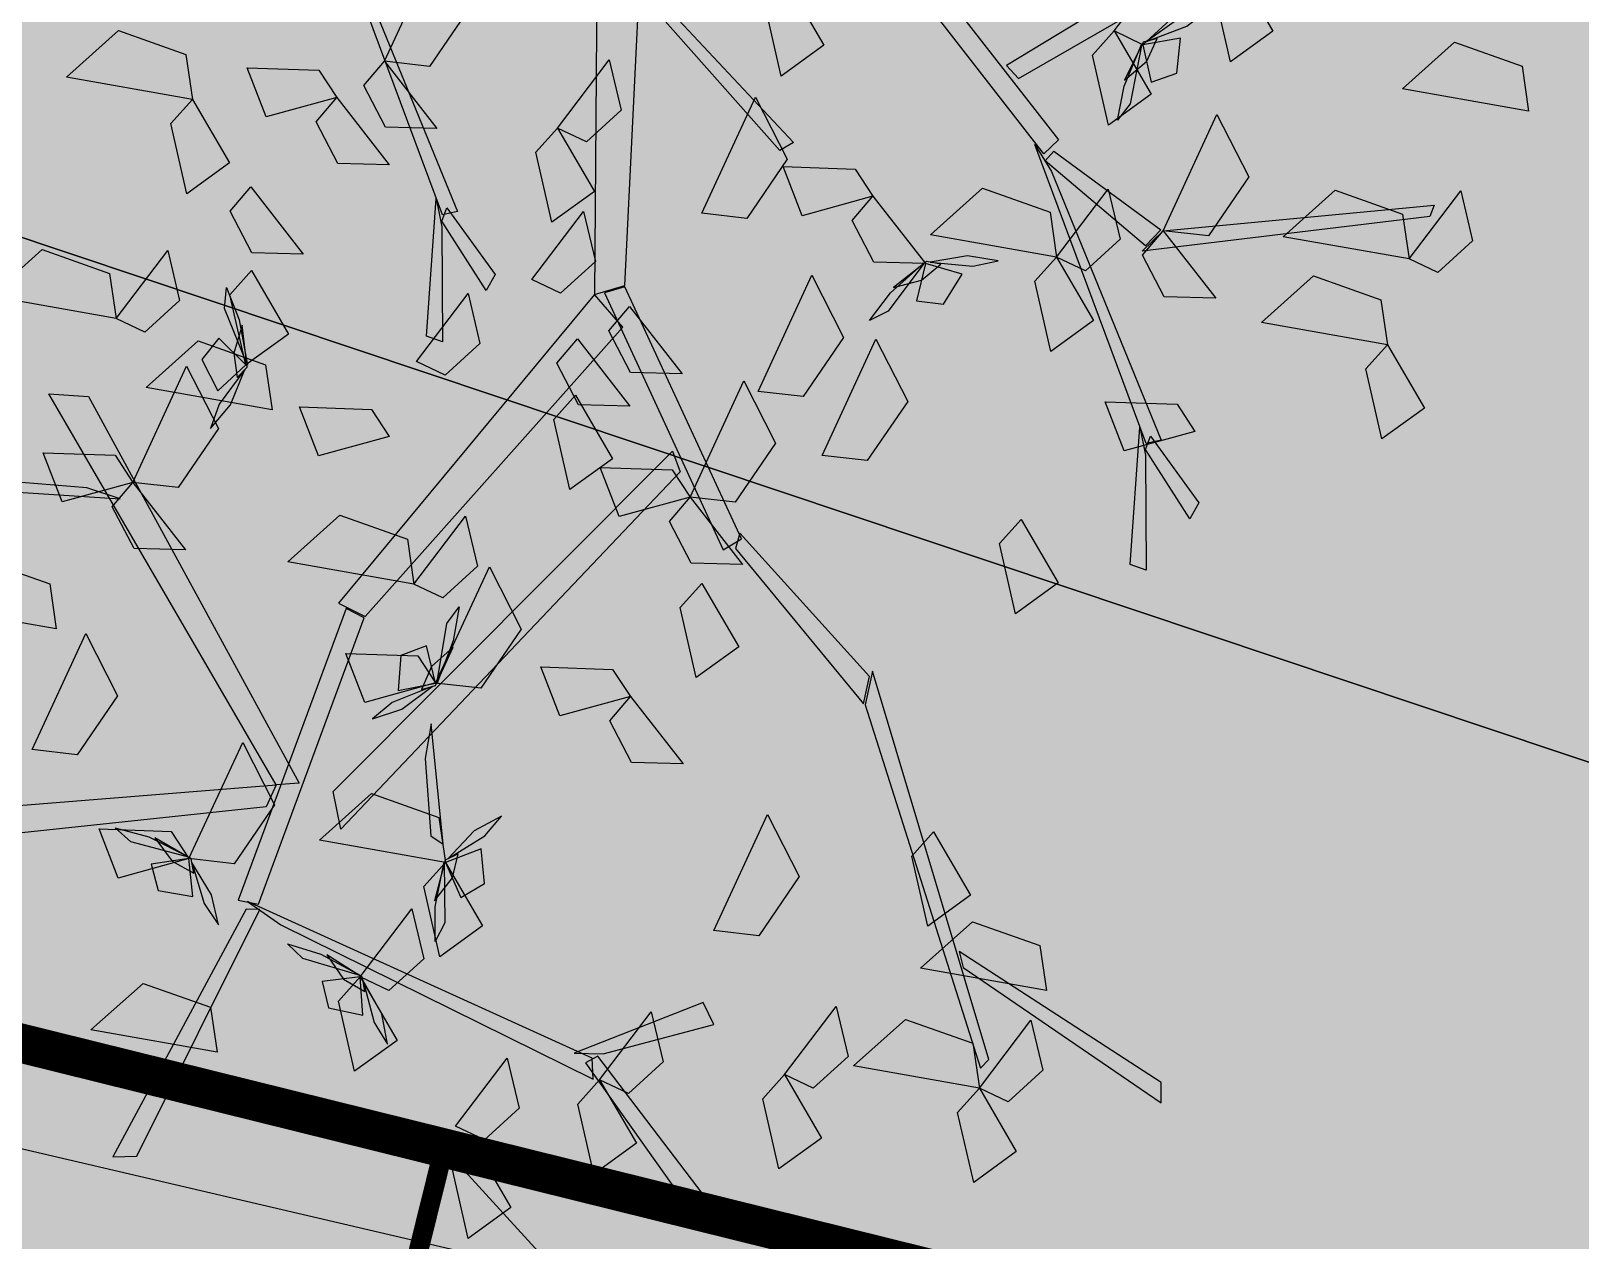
# Model space of a CAD drawing. Header units: metres. Extents: x 1851427 to 1852022, y 5183007 to 5183309.
# Drawn here: x 1851517.881 to 1851521.836, y 5183234.316 to 5183237.404 of the extents above; entities that cross this region are included whole.
import ezdxf

# ---------------------------------------------------------------- set-up
doc = ezdxf.new("R2010")
doc.units = ezdxf.units.M
doc.header["$LTSCALE"] = 2.5
for name, color, linetype in [('PFM_VRD ET 2D', 7, 'CONTINUOUS'), ('PFM_VRD Talus R - Hachures', 1, 'CONTINUOUS'), ('PRO_BAT_OMBRES', 7, 'CONTINUOUS'), ('PRO_PAR_HAC', 7, 'CONTINUOUS'), ('PRO_VOI_APLAT', 7, 'CONTINUOUS'), ('PRO_VOI_APLAT_CON', 6, 'CONTINUOUS'), ('PRO_VOI_VEG', 81, 'CONTINUOUS'), ('TN_', 94, 'CONTINUOUS')]:
    doc.layers.add(name, color=color, linetype=linetype)
doc.layers.add('PRO_BAT', color=252, linetype='CONTINUOUS', lineweight=18)
doc.layers.add('PRO_PAR', color=1, linetype='CONTINUOUS', lineweight=35)
doc.layers.add('PRO_PAR_SURF', color=7, linetype='CONTINUOUS', lineweight=20, true_color=0x285a87)

# ---------------------------------------------------------------- blocks, each defined once
blk = doc.blocks.new('arbre4')
at = {"layer": 'PRO_VOI_VEG', "color": 42, "linetype": 'ByBlock', "lineweight": -2, "extrusion": (-0.798146, 0.353014, 0.488205), "flags": 128}
for points, elevation in [([(0.5368, 2.0471), (1.3252, 3.4928), (1.3547, 3.3958), (0.4631, 1.8628), (0.5368, 2.0471)], 2.2142), ([(0.1809, 5.5383), (-1.035, 7.6631), (-1.0645, 7.4496), (0.1514, 5.4218), (0.1809, 5.5383)], 1.3369), ([(-0.1065, 4.5292), (0.343, 5.9749), (0.4093, 5.9069), (-0.0328, 4.4904), (-0.1065, 4.5292)], 1.3369), ([(0.4609, 6.004), (1.2494, 7.4496), (1.2789, 7.3526), (0.3872, 5.8196), (0.4609, 6.004)], 1.3369)]:
    blk.add_lwpolyline(points, close=True, dxfattribs=dict(at, elevation=elevation))
at = {"layer": 'PRO_VOI_VEG', "linetype": 'ByBlock', "lineweight": -2, "extrusion": (0.372929, -8.74771e-10, 0.92786), "elevation": 2.7218, "flags": 128}
blk.add_lwpolyline([(-0.5531, 2.1384), (-0.1451, 1.8936), (-0.3802, 1.7874), (-0.5842, 1.9629), (-0.5531, 2.1384)], close=True, dxfattribs=at)
at = {"layer": 'PRO_VOI_VEG', "color": 42, "linetype": 'ByBlock', "lineweight": -2, "extrusion": (0.123326, 0.805569, 0.579526), "elevation": 0.4072, "flags": 128}
blk.add_lwpolyline([(0.1341, 0.9159), (0.0441, 3.1302), (-0.0637, 3.0582), (-0.0278, 0.9055), (0.1341, 0.9159)], close=True, dxfattribs=at)
at = {"layer": 'PRO_VOI_VEG', "linetype": 'ByBlock', "lineweight": -2, "extrusion": (-0.095442, 0.360509, 0.92786), "flags": 128}
for points, elevation in [([(1.7852, 2.4676), (2.1933, 2.2229), (1.9582, 2.1167), (1.7542, 2.2921), (1.7852, 2.4676)], 5.6306), ([(-2.8065, 4.3206), (-2.3984, 4.0759), (-2.6335, 3.9697), (-2.8375, 4.1451), (-2.8065, 4.3206)], 5.8617), ([(2.3097, 3.6916), (2.7178, 3.4468), (2.4827, 3.3406), (2.2787, 3.5161), (2.3097, 3.6916)], 6.8952), ([(-1.0053, 3.759), (-0.5972, 3.5143), (-0.8323, 3.4081), (-1.0363, 3.5836), (-1.0053, 3.759)], 4.6237), ([(-2.2183, 4.6614), (-1.8102, 4.4167), (-2.0453, 4.3105), (-2.2493, 4.486), (-2.2183, 4.6614)], 5.7247), ([(1.8811, 4.0209), (2.2892, 3.7762), (2.0541, 3.67), (1.8501, 3.8455), (1.8811, 4.0209)], 6.3717), ([(-2.0413, 5.013), (-1.6333, 4.7683), (-1.8683, 4.6621), (-2.0724, 4.8376), (-2.0413, 5.013)], 5.8762), ([(1.6, 4.094), (2.0081, 3.8493), (1.773, 3.7431), (1.569, 3.9185), (1.6, 4.094)], 4.489), ([(2.8862, 3.6731), (3.2943, 3.4284), (3.0592, 3.3222), (2.8552, 3.4976), (2.8862, 3.6731)], 4.1703), ([(1.8234, 4.4791), (2.2315, 4.2344), (1.9964, 4.1282), (1.7923, 4.3036), (1.8234, 4.4791)], 2.7729), ([(2.837, 5.3739), (3.245, 5.1292), (3.01, 5.023), (2.8059, 5.1984), (2.837, 5.3739)], 3.9746), ([(-0.0958, 6.0943), (0.3123, 5.8496), (0.0772, 5.7434), (-0.1268, 5.9188), (-0.0958, 6.0943)], 3.6851), ([(0.252, 6.3324), (0.6601, 6.0877), (0.425, 5.9815), (0.221, 6.1569), (0.252, 6.3324)], 3.5894)]:
    blk.add_lwpolyline(points, close=True, dxfattribs=dict(at, elevation=elevation))
at = {"layer": 'PRO_VOI_VEG', "linetype": 'ByBlock', "lineweight": -2, "extrusion": (0.843665, 0.223353, 0.488205), "flags": 128}
for points, elevation in [([(-0.4925, 1.6013), (-0.755, 1.4956), (-0.8109, 1.8718), (-0.5499, 1.814), (-0.4925, 1.6013)], 1.3589), ([(-0.9796, 7.4745), (-1.2421, 7.3688), (-1.298, 7.745), (-1.037, 7.6871), (-0.9796, 7.4745)], 6.4375), ([(-0.1897, 5.444), (-0.4522, 5.3383), (-0.5081, 5.7145), (-0.2471, 5.6566), (-0.1897, 5.444)], 0.9998), ([(-1.0524, 4.2482), (-1.3149, 4.1425), (-1.3708, 4.5187), (-1.1098, 4.4608), (-1.0524, 4.2482)], 4.0647), ([(-0.7234, 2.0725), (-0.9859, 1.9667), (-1.0417, 2.3429), (-0.7808, 2.2851), (-0.7234, 2.0725)], 0.5168), ([(-0.8503, 6.2345), (-1.1128, 6.1287), (-1.1687, 6.5049), (-0.9077, 6.4471), (-0.8503, 6.2345)], 1.4414), ([(-1.7636, 4.4768), (-2.026, 4.3711), (-2.0819, 4.7473), (-1.8209, 4.6894), (-1.7636, 4.4768)], 3.6562), ([(-1.6663, 5.3669), (-1.9288, 5.2612), (-1.9846, 5.6374), (-1.7237, 5.5795), (-1.6663, 5.3669)], 2.0649), ([(-2.46, 5.3933), (-2.7225, 5.2876), (-2.7783, 5.6638), (-2.5174, 5.6059), (-2.46, 5.3933)], 5.356), ([(-2.6258, 6.1114), (-2.8883, 6.0057), (-2.9441, 6.3819), (-2.6832, 6.324), (-2.6258, 6.1114)], 4.0724), ([(-2.4655, 5.2636), (-2.728, 5.1579), (-2.7838, 5.5341), (-2.5229, 5.4763), (-2.4655, 5.2636)], 2.2495), ([(-3.1219, 7.2801), (-3.3844, 7.1744), (-3.4402, 7.5506), (-3.1793, 7.4927), (-3.1219, 7.2801)], 1.9832), ([(-3.5987, 5.0186), (-3.8612, 4.9129), (-3.9171, 5.2891), (-3.6561, 5.2312), (-3.5987, 5.0186)], 2.6876), ([(-3.4152, 5.6727), (-3.6777, 5.567), (-3.7335, 5.9432), (-3.4726, 5.8853), (-3.4152, 5.6727)], 0.5909), ([(-4.0553, 5.725), (-4.3178, 5.6192), (-4.3737, 5.9954), (-4.1127, 5.9376), (-4.0553, 5.725)], 1.4249), ([(-4.2579, 6.596), (-4.5204, 6.4903), (-4.5763, 6.8665), (-4.3153, 6.8086), (-4.2579, 6.596)], 2.6498), ([(-4.537, 6.513), (-4.7995, 6.4072), (-4.8554, 6.7834), (-4.5944, 6.7256), (-4.537, 6.513)], 3.3545), ([(-4.1268, 5.5788), (-4.3893, 5.4731), (-4.4452, 5.8493), (-4.1842, 5.7914), (-4.1268, 5.5788)], 0.7589)]:
    blk.add_lwpolyline(points, close=True, dxfattribs=dict(at, elevation=elevation))
at = {"layer": 'PRO_VOI_VEG', "color": 42, "linetype": 'ByBlock', "lineweight": -2, "extrusion": (-0.853501, 0.377497, 0.359211), "flags": 128}
for points, elevation in [([(0.3452, 6.1481), (0.6768, 7.9329), (0.721, 7.8303), (0.3673, 6.0455), (0.3452, 6.1481)], 2.1504), ([(0.5272, 8.0527), (0.1072, 10.5556), (0.1514, 10.5556), (0.623, 7.9194), (0.5272, 8.0527)], 0.7196)]:
    blk.add_lwpolyline(points, close=True, dxfattribs=dict(at, elevation=elevation))
at = {"layer": 'PRO_VOI_VEG', "linetype": 'ByBlock', "lineweight": -2, "extrusion": (0.632852, 0.167542, 0.755929), "flags": 128}
for points, elevation in [([(-1.0524, 2.6125), (-0.8794, 2.27), (-1.0662, 2.2945), (-1.134, 2.5029), (-1.0524, 2.6125)], 5.2673), ([(-0.7234, 1.7731), (-0.5504, 1.4306), (-0.7371, 1.4552), (-0.8049, 1.6635), (-0.7234, 1.7731)], 1.1908), ([(-0.8538, 5.1759), (-0.6808, 4.8334), (-0.8676, 4.8579), (-0.9354, 5.0663), (-0.8538, 5.1759)], 2.4484), ([(-1.2153, 6.1317), (-1.0423, 5.7892), (-1.2291, 5.8137), (-1.2969, 6.0221), (-1.2153, 6.1317)], 5.812), ([(-1.7636, 2.9664), (-1.5906, 2.6238), (-1.7773, 2.6484), (-1.8451, 2.8568), (-1.7636, 2.9664)], 4.9608), ([(-2.1902, 3.1164), (-2.0172, 2.7738), (-2.204, 2.7984), (-2.2718, 3.0067), (-2.1902, 3.1164)], 6.9869), ([(-1.3605, 2.6479), (-1.1875, 2.3054), (-1.3742, 2.3299), (-1.442, 2.5383), (-1.3605, 2.6479)], 1.0322), ([(-2.1246, 6.0027), (-1.9516, 5.6602), (-2.1383, 5.6847), (-2.2061, 5.8931), (-2.1246, 6.0027)], 4.4873), ([(-3.4152, 5.7263), (-3.2422, 5.3838), (-3.4289, 5.4083), (-3.4967, 5.6167), (-3.4152, 5.7263)], 3.1695), ([(-4.0553, 4.899), (-3.8824, 4.5565), (-4.0691, 4.5811), (-4.1369, 4.7894), (-4.0553, 4.899)], 3.2871), ([(-4.2579, 4.4124), (-4.0849, 4.0699), (-4.2716, 4.0944), (-4.3394, 4.3028), (-4.2579, 4.4124)], 3.7085), ([(-4.0434, 7.2457), (-3.8704, 6.9032), (-4.0572, 6.9277), (-4.125, 7.1361), (-4.0434, 7.2457)], 5.1543), ([(-4.537, 4.9837), (-4.364, 4.6412), (-4.5507, 4.6658), (-4.6185, 4.8741), (-4.537, 4.9837)], 5.3697)]:
    blk.add_lwpolyline(points, close=True, dxfattribs=dict(at, elevation=elevation))
at = {"layer": 'PRO_VOI_VEG', "linetype": 'ByBlock', "lineweight": -2, "extrusion": (9.90251e-10, -0.872729, 0.488205), "flags": 128}
for points, elevation in [([(-1.1522, 6.0538), (-1.4146, 5.9481), (-1.4705, 6.3243), (-1.2095, 6.2664), (-1.1522, 6.0538)], 4.1564), ([(1.8787, 4.4069), (1.6162, 4.3012), (1.5604, 4.6774), (1.8213, 4.6196), (1.8787, 4.4069)], 4.8938), ([(-0.2458, 3.7736), (-0.5083, 3.6679), (-0.5642, 4.0441), (-0.3032, 3.9862), (-0.2458, 3.7736)], 5.4695)]:
    blk.add_lwpolyline(points, close=True, dxfattribs=dict(at, elevation=elevation))
at = {"layer": 'PRO_VOI_VEG', "linetype": 'ByBlock', "lineweight": -2, "extrusion": (4.78392e-09, -0.654654, 0.755929), "elevation": 2.874, "flags": 128}
blk.add_lwpolyline([(-0.9691, 1.7572), (-0.7961, 1.4147), (-0.9828, 1.4392), (-1.0506, 1.6476), (-0.9691, 1.7572)], close=True, dxfattribs=at)
at = {"layer": 'PRO_VOI_VEG', "color": 6, "linetype": 'ByBlock', "lineweight": -2, "extrusion": (0.319035, -0.935546, 0.151559), "elevation": 2.0695, "flags": 128}
blk.add_lwpolyline([(1.4898, 5.3571), (1.6469, 5.311), (1.7372, 5.4668), (1.6253, 5.5494), (1.4898, 5.3571)], close=True, dxfattribs=at)
at = {"layer": 'PRO_VOI_VEG', "linetype": 'ByBlock', "lineweight": -2, "extrusion": (-2.51831e-10, -0.654654, 0.755929), "elevation": 1.5187, "flags": 128}
blk.add_lwpolyline([(-1.1522, 0.4264), (-0.9792, 0.0839), (-1.1659, 0.1084), (-1.2337, 0.3168), (-1.1522, 0.4264)], close=True, dxfattribs=at)
at = {"layer": 'PRO_VOI_VEG', "color": 6, "linetype": 'ByBlock', "lineweight": -2, "extrusion": (0.928845, -0.331761, 0.164872), "elevation": 2.8226, "flags": 128}
blk.add_lwpolyline([(-0.0516, 5.2405), (-0.2736, 5.1336), (-0.3441, 5.3129), (-0.2183, 5.3671), (-0.0516, 5.2405)], close=True, dxfattribs=at)
at = {"layer": 'PRO_VOI_VEG', "color": 6, "linetype": 'ByBlock', "lineweight": -2, "extrusion": (-0.757426, 0.642398, 0.116747), "elevation": -1.1452, "flags": 128}
blk.add_lwpolyline([(-0.6359, 5.8073), (-0.4844, 6.0328), (-0.5879, 6.2473), (-0.6766, 6.0933), (-0.6359, 5.8073)], close=True, dxfattribs=at)
at = {"layer": 'PRO_VOI_VEG', "color": 6, "linetype": 'ByBlock', "lineweight": -2, "extrusion": (0.665579, -0.5645, 0.488205), "elevation": 4.3323, "flags": 128}
blk.add_lwpolyline([(0.6285, 4.0163), (0.5361, 3.8022), (0.6175, 3.6853), (0.7284, 3.8168), (0.6285, 4.0163)], close=True, dxfattribs=at)
at = {"layer": 'PRO_VOI_VEG', "linetype": 'ByBlock', "lineweight": -2, "extrusion": (0.372929, 2.33265e-10, 0.92786), "elevation": 3.1369, "flags": 128}
blk.add_lwpolyline([(-1.1918, 1.1054), (-0.7838, 0.8607), (-1.0189, 0.7545), (-1.2229, 0.9299), (-1.1918, 1.1054)], close=True, dxfattribs=at)
at = {"layer": 'PRO_VOI_VEG', "linetype": 'ByBlock', "lineweight": -2, "extrusion": (-2.5163e-10, -0.654654, 0.755929), "elevation": 6.5073, "flags": 128}
blk.add_lwpolyline([(-1.4892, 4.3476), (-1.3162, 4.0051), (-1.503, 4.0296), (-1.5708, 4.238), (-1.4892, 4.3476)], close=True, dxfattribs=at)
at = {"layer": 'PRO_VOI_VEG', "linetype": 'ByBlock', "lineweight": -2, "extrusion": (0.372929, -8.74769e-10, 0.92786), "elevation": 7.8909, "flags": 128}
blk.add_lwpolyline([(-1.3806, 1.2122), (-0.9725, 0.9675), (-1.2076, 0.8613), (-1.4116, 1.0368), (-1.3806, 1.2122)], close=True, dxfattribs=at)
at = {"layer": 'PRO_VOI_VEG', "color": 42, "linetype": 'ByBlock', "lineweight": -2, "extrusion": (-0.89221, -0.02421, 0.450971), "flags": 128}
for points, elevation in [([(1.1483, 3.2196), (1.5663, 3.1308), (1.5398, 3.0075), (1.044, 3.198), (1.1483, 3.2196)], 2.5642), ([(2.2374, 7.0329), (2.6553, 6.9441), (2.6289, 6.8208), (2.1331, 7.0114), (2.2374, 7.0329)], 1.7248)]:
    blk.add_lwpolyline(points, close=True, dxfattribs=dict(at, elevation=elevation))
at = {"layer": 'PRO_VOI_VEG', "linetype": 'ByBlock', "lineweight": -2, "extrusion": (9.90247e-10, -0.872729, 0.488205), "elevation": 5.043, "flags": 128}
blk.add_lwpolyline([(0.7712, 6.6051), (0.5088, 6.4994), (0.4529, 6.8756), (0.7139, 6.8177), (0.7712, 6.6051)], close=True, dxfattribs=at)
at = {"layer": 'PRO_VOI_VEG', "color": 42, "linetype": 'ByBlock', "lineweight": -2, "extrusion": (-0.888751, 0.393088, 0.235804), "elevation": -0.3147, "flags": 128}
blk.add_lwpolyline([(0.3872, 6.1157), (0.5272, 8.0824), (0.6009, 7.9435), (0.4314, 6.0409), (0.3872, 6.1157)], close=True, dxfattribs=at)
at = {"layer": 'PRO_VOI_VEG', "color": 42, "linetype": 'ByBlock', "lineweight": -2, "extrusion": (-0.900289, 0.398191, 0.175849), "flags": 128}
for points, elevation in [([(1.3252, 3.9299), (1.4947, 5.3399), (1.561, 5.2748), (1.3768, 3.9299), (1.3252, 3.9299)], 0.9752), ([(1.2494, 7.3821), (1.4189, 8.7921), (1.4852, 8.727), (1.301, 7.3821), (1.2494, 7.3821)], -1.1483)]:
    blk.add_lwpolyline(points, close=True, dxfattribs=dict(at, elevation=elevation))
at = {"layer": 'PRO_VOI_VEG', "linetype": 'ByBlock', "lineweight": -2, "extrusion": (4.78427e-09, -0.654654, 0.755929), "elevation": 6.6466, "flags": 128}
blk.add_lwpolyline([(0.7712, 4.1997), (0.9442, 3.8572), (0.7575, 3.8818), (0.6897, 4.0901), (0.7712, 4.1997)], close=True, dxfattribs=at)
at = {"layer": 'PRO_VOI_VEG', "color": 6, "linetype": 'ByBlock', "lineweight": -2, "extrusion": (-0.960342, -0.224855, 0.164872), "elevation": 2.9071, "flags": 128}
blk.add_lwpolyline([(1.2254, 5.9975), (1.0034, 5.8906), (0.9329, 6.0699), (1.0588, 6.124), (1.2254, 5.9975)], close=True, dxfattribs=at)
at = {"layer": 'PRO_VOI_VEG', "linetype": 'ByBlock', "lineweight": -2, "extrusion": (-4.92672e-09, -0.654654, 0.755929), "elevation": 6.7802, "flags": 128}
blk.add_lwpolyline([(1.818, 4.0455), (1.991, 3.703), (1.8042, 3.7275), (1.7365, 3.9359), (1.818, 4.0455)], close=True, dxfattribs=at)
at = {"layer": 'PRO_VOI_VEG', "color": 42, "linetype": 'ByBlock', "lineweight": -2, "extrusion": (0.715812, 0.230111, 0.659289), "elevation": 1.31, "flags": 128}
blk.add_lwpolyline([(-1.3064, 2.5579), (-1.9997, 4.5127), (-2.081, 4.4029), (-1.4555, 2.4808), (-1.3064, 2.5579)], close=True, dxfattribs=at)
at = {"layer": 'PRO_VOI_VEG', "color": 42, "linetype": 'ByBlock', "lineweight": -2, "extrusion": (0.117148, 0.690201, 0.714072), "elevation": 0.9423, "flags": 128}
for points in [[(-0.0158, 2.9868), (-0.5345, 4.2377), (-0.5974, 4.1723), (-0.0875, 2.9468), (-0.0158, 2.9868)], [(-0.3516, 3.8619), (0.7588, 5.8409), (0.7985, 5.6534), (-0.3165, 3.7606), (-0.3516, 3.8619)]]:
    blk.add_lwpolyline(points, close=True, dxfattribs=at)
at = {"layer": 'PRO_VOI_VEG', "linetype": 'ByBlock', "lineweight": -2, "extrusion": (0.372929, -1.31215e-09, 0.92786), "flags": 128}
for points, elevation in [([(-1.8552, 2.7885), (-1.4471, 2.5438), (-1.6822, 2.4376), (-1.8862, 2.6131), (-1.8552, 2.7885)], 7.7453), ([(-2.0174, 3.74), (-1.6094, 3.4953), (-1.8444, 3.3891), (-2.0485, 3.5645), (-2.0174, 3.74)], 3.9482)]:
    blk.add_lwpolyline(points, close=True, dxfattribs=dict(at, elevation=elevation))
at = {"layer": 'PRO_VOI_VEG', "color": 6, "linetype": 'ByBlock', "lineweight": -2, "extrusion": (0.691544, -0.703267, 0.164872), "elevation": 2.9047, "flags": 128}
blk.add_lwpolyline([(-0.3312, 7.1829), (-0.5532, 7.076), (-0.6237, 7.2553), (-0.4979, 7.3094), (-0.3312, 7.1829)], close=True, dxfattribs=at)
at = {"layer": 'PRO_VOI_VEG', "color": 6, "linetype": 'ByBlock', "lineweight": -2, "extrusion": (-0.401921, 0.908201, 0.116747), "elevation": -0.7955, "flags": 128}
blk.add_lwpolyline([(-0.2899, 7.7088), (-0.1384, 7.9343), (-0.2419, 8.1488), (-0.3306, 7.9948), (-0.2899, 7.7088)], close=True, dxfattribs=at)
at = {"layer": 'PRO_VOI_VEG', "color": 6, "linetype": 'ByBlock', "lineweight": -2, "extrusion": (0.353183, -0.798071, 0.488205), "elevation": 5.1648, "flags": 128}
blk.add_lwpolyline([(0.2825, 5.7613), (0.1901, 5.5471), (0.2715, 5.4303), (0.3824, 5.5617), (0.2825, 5.7613)], close=True, dxfattribs=at)
at = {"layer": 'PRO_VOI_VEG', "color": 6, "linetype": 'ByBlock', "lineweight": -2, "extrusion": (-0.120391, -0.981089, 0.151559), "elevation": 2.4311, "flags": 128}
blk.add_lwpolyline([(1.1285, 7.2535), (1.2856, 7.2074), (1.376, 7.3632), (1.264, 7.4458), (1.1285, 7.2535)], close=True, dxfattribs=at)
at = {"layer": 'PRO_VOI_VEG', "color": 6, "linetype": 'ByBlock', "lineweight": -2, "extrusion": (-0.865324, 0.113447, 0.488205), "elevation": 4.2767, "flags": 128}
blk.add_lwpolyline([(1.8089, 4.9189), (1.7165, 4.7047), (1.7978, 4.5879), (1.9088, 4.7193), (1.8089, 4.9189)], close=True, dxfattribs=at)
at = {"layer": 'PRO_VOI_VEG', "color": 6, "linetype": 'ByBlock', "lineweight": -2, "extrusion": (0.984735, -0.129102, 0.116747), "elevation": -0.5707, "flags": 128}
blk.add_lwpolyline([(-1.8163, 6.5056), (-1.6647, 6.731), (-1.7683, 6.9455), (-1.857, 6.7915), (-1.8163, 6.5056)], close=True, dxfattribs=at)
at = {"layer": 'PRO_VOI_VEG', "linetype": 'ByBlock', "lineweight": -2, "extrusion": (-2.51659e-10, -0.654654, 0.755929), "elevation": 4.1288, "flags": 128}
blk.add_lwpolyline([(-0.1438, 1.5758), (0.0292, 1.2333), (-0.1576, 1.2578), (-0.2253, 1.4662), (-0.1438, 1.5758)], close=True, dxfattribs=at)
at = {"layer": 'PRO_VOI_VEG', "color": 6, "linetype": 'ByBlock', "lineweight": -2, "extrusion": (-0.77532, 0.613114, 0.151559), "elevation": 1.1712, "flags": 128}
blk.add_lwpolyline([(2.252, 6.2642), (2.4091, 6.2181), (2.4995, 6.3739), (2.3875, 6.4566), (2.252, 6.2642)], close=True, dxfattribs=at)
at = {"layer": 'PRO_VOI_VEG', "linetype": 'ByBlock', "lineweight": -2, "extrusion": (1.09031e-10, -0.654654, 0.755929), "elevation": 6.9341, "flags": 128}
blk.add_lwpolyline([(-0.342, 3.8678), (-0.169, 3.5253), (-0.3558, 3.5498), (-0.4236, 3.7582), (-0.342, 3.8678)], close=True, dxfattribs=at)
at = {"layer": 'PRO_VOI_VEG', "color": 42, "linetype": 'ByBlock', "lineweight": -2, "extrusion": (0.467607, -0.569947, 0.67565), "elevation": 4.1436, "flags": 128}
blk.add_lwpolyline([(-3.2067, 2.3733), (-2.8223, 4.7475), (-2.7247, 4.5887), (-3.1414, 2.2936), (-3.2067, 2.3733)], close=True, dxfattribs=at)
at = {"layer": 'PRO_VOI_VEG', "linetype": 'ByBlock', "lineweight": -2, "extrusion": (0.372929, 1.77868e-09, 0.92786), "elevation": 3.2759, "flags": 128}
blk.add_lwpolyline([(-2.1056, 0.7597), (-1.6975, 0.515), (-1.9326, 0.4088), (-2.1366, 0.5843), (-2.1056, 0.7597)], close=True, dxfattribs=at)
at = {"layer": 'PRO_VOI_VEG', "linetype": 'ByBlock', "lineweight": -2, "extrusion": (9.9025e-10, -0.872729, 0.488205), "flags": 128}
for points, elevation in [([(-1.0531, 2.6869), (-1.3155, 2.5812), (-1.3714, 2.9574), (-1.1104, 2.8995), (-1.0531, 2.6869)], 3.7029), ([(0.0247, 2.5397), (-0.2377, 2.434), (-0.2936, 2.8102), (-0.0327, 2.7523), (0.0247, 2.5397)], 3.9661)]:
    blk.add_lwpolyline(points, close=True, dxfattribs=dict(at, elevation=elevation))
at = {"layer": 'PRO_VOI_VEG', "linetype": 'ByBlock', "lineweight": -2, "extrusion": (0.372929, 2.33267e-10, 0.92786), "elevation": 4.7025, "flags": 128}
blk.add_lwpolyline([(-2.2215, 1.8634), (-1.8134, 1.6187), (-2.0485, 1.5125), (-2.2525, 1.6879), (-2.2215, 1.8634)], close=True, dxfattribs=at)
at = {"layer": 'PRO_VOI_VEG', "linetype": 'ByBlock', "lineweight": -2, "extrusion": (-3.21725e-09, -0.872729, 0.488205), "flags": 128}
for points, elevation in [([(-1.9978, 3.4295), (-2.2603, 3.3238), (-2.3161, 3.7), (-2.0552, 3.6421), (-1.9978, 3.4295)], 4.2301), ([(-0.951, 2.6381), (-1.2135, 2.5324), (-1.2694, 2.9086), (-1.0084, 2.8507), (-0.951, 2.6381)], 4.7174)]:
    blk.add_lwpolyline(points, close=True, dxfattribs=dict(at, elevation=elevation))
at = {"layer": 'PRO_VOI_VEG', "color": 42, "linetype": 'ByBlock', "lineweight": -2, "extrusion": (0.64699, -0.584454, 0.489712), "elevation": 2.7052, "flags": 128}
blk.add_lwpolyline([(-2.9553, 5.3285), (-3.1179, 5.8389), (-3.1744, 5.874), (-2.9114, 5.0814), (-2.9553, 5.3285)], close=True, dxfattribs=at)
at = {"layer": 'PRO_VOI_VEG', "linetype": 'ByBlock', "lineweight": -2, "extrusion": (-2.51652e-10, -0.654654, 0.755929), "elevation": 5.8288, "flags": 128}
blk.add_lwpolyline([(-1.9978, 2.3791), (-1.8248, 2.0365), (-2.0115, 2.0611), (-2.0793, 2.2695), (-1.9978, 2.3791)], close=True, dxfattribs=at)
at = {"layer": 'PRO_VOI_VEG', "linetype": 'ByBlock', "lineweight": -2, "extrusion": (-4.92671e-09, -0.654654, 0.755929), "flags": 128}
for points, elevation in [([(0.0247, 2.5212), (0.1977, 2.1787), (0.011, 2.2032), (-0.0568, 2.4116), (0.0247, 2.5212)], 6.3046), ([(-0.2458, 0.7992), (-0.0728, 0.4567), (-0.2596, 0.4813), (-0.3274, 0.6896), (-0.2458, 0.7992)], 5.4003)]:
    blk.add_lwpolyline(points, close=True, dxfattribs=dict(at, elevation=elevation))
at = {"layer": 'PRO_VOI_VEG', "color": 42, "linetype": 'ByBlock', "lineweight": -2, "extrusion": (-0.708702, 0.594292, 0.380209), "elevation": -0.1795, "flags": 128}
blk.add_lwpolyline([(1.7418, 4.0115), (1.9291, 5.8754), (1.8347, 5.7712), (1.6866, 3.9569), (1.7418, 4.0115)], close=True, dxfattribs=at)
at = {"layer": 'PRO_VOI_VEG', "linetype": 'ByBlock', "lineweight": -2, "extrusion": (0.372929, 1.77869e-09, 0.92786), "elevation": 3.9185, "flags": 128}
blk.add_lwpolyline([(-2.8291, 2.5999), (-2.4211, 2.3552), (-2.6561, 2.249), (-2.8602, 2.4245), (-2.8291, 2.5999)], close=True, dxfattribs=at)
at = {"layer": 'PRO_VOI_VEG', "color": 42, "linetype": 'ByBlock', "lineweight": -2, "extrusion": (0.61949, 0.103981, 0.778087), "elevation": 2.2461, "flags": 128}
for points in [[(-2.2906, 3.9436), (-3.2312, 4.7621), (-3.2626, 4.6739), (-2.3395, 3.8728), (-2.2906, 3.9436)], [(-2.9243, 4.5299), (-2.6846, 6.8004), (-2.5776, 6.6586), (-2.8544, 4.4601), (-2.9243, 4.5299)]]:
    blk.add_lwpolyline(points, close=True, dxfattribs=at)
at = {"layer": 'PRO_VOI_VEG', "linetype": 'ByBlock', "lineweight": -2, "extrusion": (0.372929, 2.33268e-10, 0.92786), "elevation": 2.9444, "flags": 128}
blk.add_lwpolyline([(-2.9622, 3.8098), (-2.5541, 3.565), (-2.7892, 3.4588), (-2.9932, 3.6343), (-2.9622, 3.8098)], close=True, dxfattribs=at)
at = {"layer": 'PRO_VOI_VEG', "color": 6, "linetype": 'ByBlock', "lineweight": -2, "extrusion": (-0.937099, 0.307673, 0.164872), "elevation": 0.7776, "flags": 128}
blk.add_lwpolyline([(2.9866, 4.5535), (2.7646, 4.4466), (2.6941, 4.6259), (2.82, 4.6801), (2.9866, 4.5535)], close=True, dxfattribs=at)
at = {"layer": 'PRO_VOI_VEG', "color": 6, "linetype": 'ByBlock', "lineweight": -2, "extrusion": (-0.67993, 0.547131, 0.488205), "elevation": 1.3471, "flags": 128}
blk.add_lwpolyline([(2.8004, 4.5235), (2.7079, 4.3093), (2.7893, 4.1925), (2.9002, 4.3239), (2.8004, 4.5235)], close=True, dxfattribs=at)
at = {"layer": 'PRO_VOI_VEG', "color": 6, "linetype": 'ByBlock', "lineweight": -2, "extrusion": (0.773757, -0.622632, 0.116747), "elevation": 1.5696, "flags": 128}
blk.add_lwpolyline([(-2.8077, 4.4665), (-2.6562, 4.6919), (-2.7597, 4.9064), (-2.8484, 4.7524), (-2.8077, 4.4665)], close=True, dxfattribs=at)
at = {"layer": 'PRO_VOI_VEG', "color": 6, "linetype": 'ByBlock', "lineweight": -2, "extrusion": (-0.343079, 0.926999, 0.151559), "elevation": -1.6061, "flags": 128}
blk.add_lwpolyline([(1.8903, 4.894), (2.0475, 4.8479), (2.1378, 5.0037), (2.0259, 5.0864), (1.8903, 4.894)], close=True, dxfattribs=at)
at = {"layer": 'PRO_VOI_VEG', "color": 42, "linetype": 'ByBlock', "lineweight": -2, "extrusion": (-0.69055, 0.517001, 0.505816), "elevation": 0.7271, "flags": 128}
for points in [[(2.0587, 5.7834), (2.9491, 7.8955), (2.9065, 7.9111), (1.9406, 5.6968), (2.0587, 5.7834)], [(2.6735, 7.3969), (2.7007, 9.1258), (2.6383, 9.0488), (2.6323, 7.3121), (2.6735, 7.3969)]]:
    blk.add_lwpolyline(points, close=True, dxfattribs=at)
at = {"layer": 'PRO_VOI_VEG', "linetype": 'ByBlock', "lineweight": -2, "extrusion": (0.372929, 1.77872e-09, 0.92786), "elevation": 5.0784, "flags": 128}
blk.add_lwpolyline([(-3.4013, 4.0843), (-2.9932, 3.8396), (-3.2283, 3.7334), (-3.4323, 3.9089), (-3.4013, 4.0843)], close=True, dxfattribs=at)
at = {"layer": 'PRO_VOI_VEG', "color": 42, "linetype": 'ByBlock', "lineweight": -2, "extrusion": (0.124848, 0.849428, 0.512724), "elevation": -0.4391, "flags": 128}
blk.add_lwpolyline([(0.5482, 5.5351), (0.5064, 6.0797), (0.4602, 6.1345), (0.5351, 5.2847), (0.5482, 5.5351)], close=True, dxfattribs=at)
at = {"layer": 'PRO_VOI_VEG', "linetype": 'ByBlock', "lineweight": -2, "extrusion": (9.90252e-10, -0.872729, 0.488205), "elevation": 5.2168, "flags": 128}
blk.add_lwpolyline([(-1.8958, 2.3588), (-2.1583, 2.2531), (-2.2141, 2.6293), (-1.9532, 2.5714), (-1.8958, 2.3588)], close=True, dxfattribs=at)
at = {"layer": 'PRO_VOI_VEG', "color": 6, "linetype": 'ByBlock', "lineweight": -2, "extrusion": (-0.395699, -0.90346, 0.164872), "elevation": 4.5799, "flags": 128}
blk.add_lwpolyline([(-0.37, 3.9179), (-0.592, 3.811), (-0.6625, 3.9903), (-0.5366, 4.0445), (-0.37, 3.9179)], close=True, dxfattribs=at)
at = {"layer": 'PRO_VOI_VEG', "color": 6, "linetype": 'ByBlock', "lineweight": -2, "extrusion": (0.693632, 0.710806, 0.116747), "elevation": -3.1887, "flags": 128}
blk.add_lwpolyline([(-1.0261, 5.0258), (-0.8745, 5.2513), (-0.978, 5.4657), (-1.0667, 5.3117), (-1.0261, 5.0258)], close=True, dxfattribs=at)
at = {"layer": 'PRO_VOI_VEG', "color": 6, "linetype": 'ByBlock', "lineweight": -2, "extrusion": (0.497589, -0.85407, 0.151559), "elevation": 3.5984, "flags": 128}
blk.add_lwpolyline([(-2.5704, 6.8441), (-2.4133, 6.798), (-2.3229, 6.9538), (-2.4349, 7.0364), (-2.5704, 6.8441)], close=True, dxfattribs=at)
at = {"layer": 'PRO_VOI_VEG', "color": 6, "linetype": 'ByBlock', "lineweight": -2, "extrusion": (-0.609521, -0.624612, 0.488205), "elevation": 5.5284, "flags": 128}
blk.add_lwpolyline([(1.0187, 2.1845), (0.9263, 1.9703), (1.0076, 1.8535), (1.1185, 1.9849), (1.0187, 2.1845)], close=True, dxfattribs=at)
at = {"layer": 'PRO_VOI_VEG', "color": 6, "linetype": 'ByBlock', "lineweight": -2, "extrusion": (-0.955509, -0.253047, 0.151559), "elevation": 3.3624, "flags": 128}
blk.add_lwpolyline([(2.8191, 4.1322), (2.9762, 4.0861), (3.0665, 4.2419), (2.9546, 4.3245), (2.8191, 4.1322)], close=True, dxfattribs=at)
at = {"layer": 'PRO_VOI_VEG', "color": 6, "linetype": 'ByBlock', "lineweight": -2, "extrusion": (0.763992, -0.421868, 0.488205), "elevation": 4.3083, "flags": 128}
blk.add_lwpolyline([(-3.5163, 5.9794), (-3.6087, 5.7653), (-3.5273, 5.6484), (-3.4164, 5.7799), (-3.5163, 5.9794)], close=True, dxfattribs=at)
at = {"layer": 'PRO_VOI_VEG', "linetype": 'ByBlock', "lineweight": -2, "extrusion": (0.372929, -1.31216e-09, 0.92786), "elevation": 5.7831, "flags": 128}
blk.add_lwpolyline([(-3.8049, 2.3312), (-3.3969, 2.0864), (-3.6319, 1.9802), (-3.836, 2.1557), (-3.8049, 2.3312)], close=True, dxfattribs=at)
at = {"layer": 'PRO_VOI_VEG', "color": 6, "linetype": 'ByBlock', "lineweight": -2, "extrusion": (0.976083, -0.141702, 0.164872), "elevation": 0.7578, "flags": 128}
blk.add_lwpolyline([(-3.5849, 7.3108), (-3.8069, 7.2039), (-3.8774, 7.3832), (-3.7515, 7.4374), (-3.5849, 7.3108)], close=True, dxfattribs=at)
at = {"layer": 'PRO_VOI_VEG', "color": 6, "linetype": 'ByBlock', "lineweight": -2, "extrusion": (-0.869419, 0.480084, 0.116747), "elevation": 0.026, "flags": 128}
blk.add_lwpolyline([(3.5089, 7.3829), (3.6604, 7.6084), (3.5569, 7.8228), (3.4682, 7.6689), (3.5089, 7.3829)], close=True, dxfattribs=at)
at = {"layer": 'PRO_VOI_VEG', "color": 42, "linetype": 'ByBlock', "lineweight": -2, "extrusion": (0.777245, 0.333464, 0.533566), "elevation": -0.0008, "flags": 128}
blk.add_lwpolyline([(-2.6382, 5.5886), (-3.2152, 7.1795), (-3.2534, 7.0318), (-2.663, 5.5072), (-2.6382, 5.5886)], close=True, dxfattribs=at)
at = {"layer": 'PRO_VOI_VEG', "color": 42, "linetype": 'ByBlock', "lineweight": -2, "extrusion": (-0.337138, 0.359844, 0.869971), "elevation": 3.3126, "flags": 128}
blk.add_lwpolyline([(3.6593, 3.7129), (3.3029, 5.115), (3.2496, 5.0518), (3.6795, 3.5442), (3.6593, 3.7129)], close=True, dxfattribs=at)
at = {"layer": 'PRO_VOI_VEG', "color": 6, "linetype": 'ByBlock', "lineweight": -2, "extrusion": (-0.424212, -0.890428, 0.164872), "elevation": 4.868, "flags": 128}
blk.add_lwpolyline([(0.4922, 4.5123), (0.2702, 4.4054), (0.1997, 4.5847), (0.3256, 4.6389), (0.4922, 4.5123)], close=True, dxfattribs=at)
at = {"layer": 'PRO_VOI_VEG', "color": 6, "linetype": 'ByBlock', "lineweight": -2, "extrusion": (0.715872, 0.688402, 0.116747), "elevation": -2.9858, "flags": 128}
blk.add_lwpolyline([(-1.8985, 5.6401), (-1.7469, 5.8656), (-1.8505, 6.08), (-1.9392, 5.9261), (-1.8985, 5.6401)], close=True, dxfattribs=at)
at = {"layer": 'PRO_VOI_VEG', "color": 6, "linetype": 'ByBlock', "lineweight": -2, "extrusion": (-0.629064, -0.604925, 0.488205), "elevation": 5.7246, "flags": 128}
blk.add_lwpolyline([(1.8911, 2.801), (1.7987, 2.5868), (1.88, 2.47), (1.991, 2.6014), (1.8911, 2.801)], close=True, dxfattribs=at)
at = {"layer": 'PRO_VOI_VEG', "color": 6, "linetype": 'ByBlock', "lineweight": -2, "extrusion": (-0.963068, -0.222551, 0.151559), "elevation": 2.9058, "flags": 128}
blk.add_lwpolyline([(3.5014, 4.8434), (3.6585, 4.7973), (3.7488, 4.9531), (3.6369, 5.0358), (3.5014, 4.8434)], close=True, dxfattribs=at)
at = {"layer": 'PRO_VOI_VEG', "color": 42, "linetype": 'ByBlock', "lineweight": -2, "extrusion": (0.11427, 0.52295, 0.844669), "elevation": 2.2674, "flags": 128}
blk.add_lwpolyline([(-0.4699, 6.4342), (-0.8545, 6.2418), (-0.8043, 6.1529), (-0.3651, 6.448), (-0.4699, 6.4342)], close=True, dxfattribs=at)
at = {"layer": 'PRO_VOI_VEG', "color": 42, "linetype": 'ByBlock', "lineweight": -2, "extrusion": (-0.429529, 0.712039, 0.555433), "elevation": 0.1677, "flags": 128}
blk.add_lwpolyline([(2.6312, 6.333), (2.6314, 7.5727), (2.5584, 7.5319), (2.5804, 6.3444), (2.6312, 6.333)], close=True, dxfattribs=at)
blk = doc.blocks.new('PRO_MAIS_5')
at = {"layer": 'PRO_BAT'}
h = blk.add_hatch(color=253, dxfattribs=at)
h.dxf.hatch_style = 1
h.paths.add_polyline_path([(12.7, -1.695), (8.7, -1.695), (8.7, -7.695), (12.7, -7.695)])
h.paths.add_polyline_path([(8.7, 0), (0, 0), (0, -9.39), (8.7, -9.39)])
at = {"layer": 'PRO_BAT_OMBRES'}
h = blk.add_hatch(dxfattribs=at)
h.set_pattern_fill('PEPIN', color=256, scale=0.05, angle=180)
h.set_pattern_definition([(180, (0, 0), (-2e-16, -0.15), [0, -0.15])])
h.paths.add_polyline_path([(13.7, -2.195), (12.7, -1.695), (12.7, -7.695), (8.7, -7.695), (8.7, -9.39), (0, -9.39), (2, -10.39), (10.7, -10.39), (10.7, -8.195), (13.7, -8.195)])
at = {"layer": 'PRO_BAT', "const_width": 0.05, "flags": 128}
blk.add_lwpolyline([(12.7, -1.695), (8.7, -1.695), (8.7, -7.695), (12.7, -7.695)], close=True, dxfattribs=at)
at = {"layer": 'PRO_BAT', "color": 42, "flags": 128}
blk.add_lwpolyline([(11.8094, -3.0309), (12.7, -1.695)], dxfattribs=at)

msp = doc.modelspace()

# ---------------------------------------------------------------- hatches: boundary and pattern name
at = {"layer": 'PFM_VRD Talus R - Hachures'}
msp.add_hatch(color=1, dxfattribs=at).paths.add_polyline_path([(1851507.4752, 5183237.3927), (1851507.4244, 5183237.1315), (1851507.7955, 5183236.9009), (1851522.1457, 5183233.5473), (1851524.7837, 5183232.9266), (1851525.6806, 5183232.6767), (1851528.9948, 5183231.8306), (1851529.0196, 5183231.9315), (1851529.0756, 5183232.1601)])
at = {"layer": 'PRO_PAR_HAC'}
h = msp.add_hatch(color=41, dxfattribs=at)
h.dxf.hatch_style = 1
h.paths.add_polyline_path([(1851538.9338, 5183251.64), (1851540.1372, 5183256.493), (1851535.2842, 5183257.6964), (1851533.8257, 5183251.8146), (1851514.3285, 5183256.6493), (1851520.1798, 5183275.941), (1851523.8674, 5183277.7796), (1851518.7433, 5183279.6573), (1851510.2941, 5183251.8868), (1851507.4752, 5183237.3927), (1851507.0065, 5183234.9827), (1851502.018, 5183220.8867), (1851502.0405, 5183220.8743), (1851503.3297, 5183224.5084), (1851507.8661, 5183237.2958), (1851533.7833, 5183230.8691), (1851534.9867, 5183235.7221)])
h = msp.add_hatch(color=94, dxfattribs=at)
h.dxf.hatch_style = 1
h.paths.add_polyline_path([(1851531.1926, 5183241.1962), (1851530.7547, 5183241.9229), (1851509.3868, 5183247.2215), (1851507.0065, 5183234.9827), (1851502.018, 5183220.8867), (1851502.0405, 5183220.8743), (1851503.3297, 5183224.5084), (1851507.8661, 5183237.2958), (1851528.9302, 5183232.0725)])
h = msp.add_hatch(color=174, dxfattribs=at)
h.dxf.hatch_style = 1
h.paths.add_polyline_path([(1851533.7833, 5183230.8691), (1851507.8661, 5183237.2958), (1851503.3297, 5183224.5084), (1851502.0405, 5183220.8743), (1851526.425, 5183207.5088), (1851530.7641, 5183218.6938)])
at = {"layer": 'PRO_VOI_APLAT'}
h = msp.add_hatch(color=81, dxfattribs=at)
h.dxf.hatch_style = 1
h.paths.add_polyline_path([(1851509.3715, 5183247.1429), (1851530.6484, 5183241.8669), (1851531.1518, 5183241.0314), (1851528.9302, 5183232.0725), (1851507.8661, 5183237.2958), (1851502.0405, 5183220.8743), (1851502.018, 5183220.8867), (1851507.0065, 5183234.9827)])

# ---------------------------------------------------------------- linework, layer by layer
at = {"layer": 'PFM_VRD ET 2D', "flags": 128}
msp.add_lwpolyline([(1851509.6544, 5183248.5976), (1851509.3715, 5183247.1429), (1851509.3079, 5183246.8158), (1851508.4506, 5183242.4076), (1851508.2552, 5183241.403), (1851508.1805, 5183241.019), (1851508.0248, 5183240.2186), (1851507.4752, 5183237.3927), (1851507.4244, 5183237.1315), (1851507.7955, 5183236.9009), (1851522.1457, 5183233.5473)], dxfattribs=at)
at = {"layer": 'PRO_PAR', "const_width": 0.1, "flags": 128}
msp.add_lwpolyline([(1851533.7833, 5183230.8691), (1851507.8661, 5183237.2958)], dxfattribs=at)
at = {"layer": 'PRO_PAR_SURF', "flags": 128}
for points in [[(1851538.9338, 5183251.64), (1851540.1372, 5183256.493), (1851535.2842, 5183257.6964), (1851533.8257, 5183251.8146), (1851514.3285, 5183256.6493), (1851520.1798, 5183275.941), (1851523.8674, 5183277.7796), (1851518.7433, 5183279.6573), (1851510.2941, 5183251.8868), (1851507.4752, 5183237.3927), (1851507.0065, 5183234.9827), (1851502.018, 5183220.8867), (1851502.0405, 5183220.8743), (1851503.3297, 5183224.5084), (1851507.8661, 5183237.2958), (1851533.7833, 5183230.8691), (1851534.9867, 5183235.7221)], [(1851533.7833, 5183230.8691), (1851507.8661, 5183237.2958), (1851503.3297, 5183224.5084), (1851502.0405, 5183220.8743), (1851526.425, 5183207.5088), (1851530.7641, 5183218.6938)]]:
    msp.add_lwpolyline(points, close=True, dxfattribs=at)
at = {"layer": 'PRO_VOI_APLAT_CON', "flags": 128}
msp.add_lwpolyline([(1851509.3715, 5183247.1429), (1851530.6484, 5183241.8669), (1851531.1518, 5183241.0314), (1851528.9302, 5183232.0725), (1851507.8661, 5183237.2958), (1851502.0405, 5183220.8743), (1851502.018, 5183220.8867), (1851507.0065, 5183234.9827)], close=True, dxfattribs=at)
at = {"layer": 'TN_'}
for points in [[(1851508.9194, 5183239.8713, 302.74), (1851525.0499, 5183234.4669, 302.36), (1851527.2771, 5183247.2492, 302.71)], [(1851504.4012, 5183227.9289, 302.48), (1851525.0499, 5183234.4669, 302.36), (1851508.9194, 5183239.8713, 302.74)], [(1851504.4012, 5183227.9289, 302.48), (1851522.7741, 5183221.299, 302), (1851525.0499, 5183234.4669, 302.36)]]:
    msp.add_3dface(points, dxfattribs=at)

# ---------------------------------------------------------------- block references
at = {"layer": 'PRO_BAT', "rotation": 76.07325463255759}
msp.add_blockref('PRO_MAIS_5', (1851514.2332, 5183222.6323), dxfattribs=at)
at = {"layer": 'PRO_VOI_VEG', "xscale": 0.7, "yscale": 0.7, "rotation": 4.25280910832236}
msp.add_blockref('arbre4', (1851519.4306, 5183237.7629), dxfattribs=at)

doc.saveas('drawing.dxf')
